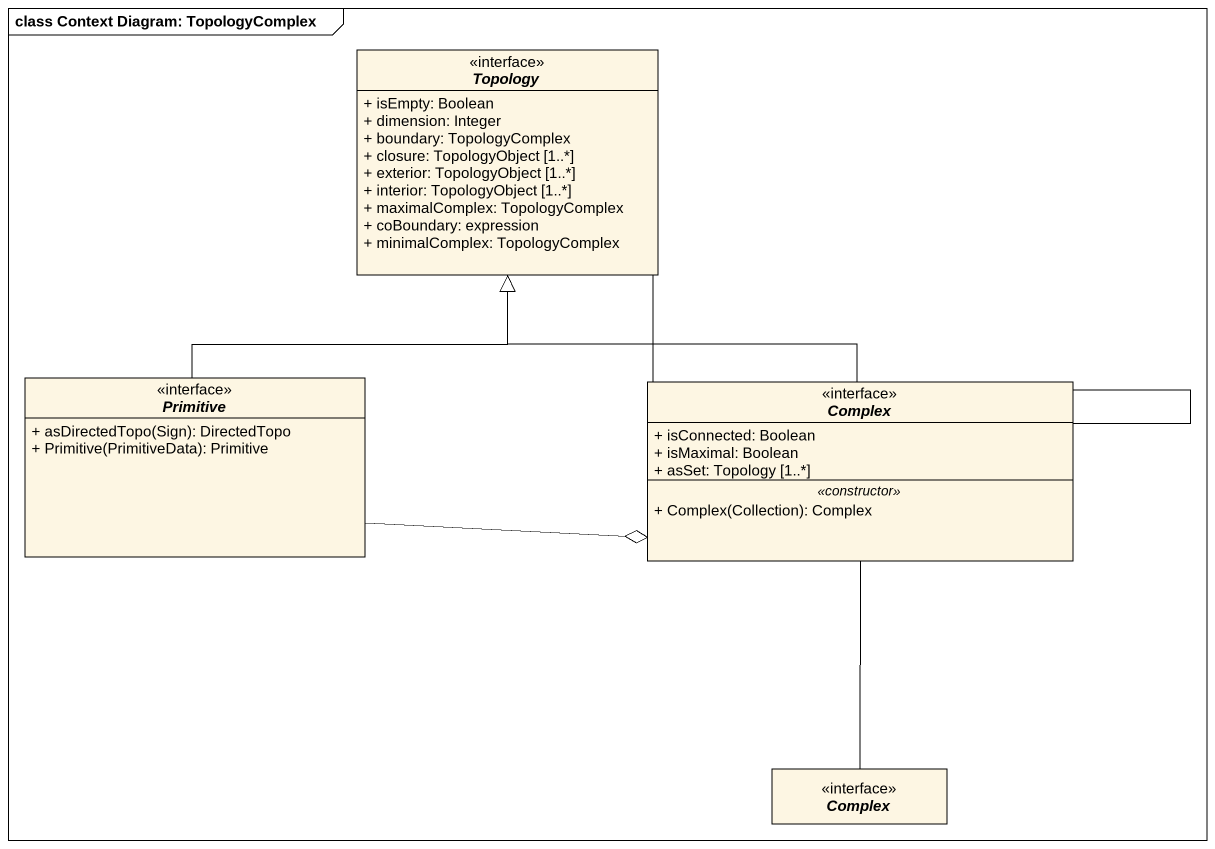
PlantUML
@startuml
mainframe class Context Diagram: TopologyComplex
hide circle
hide empty members
skinparam classAttributeIconSize 0
interface Topology {
  + isEmpty: Boolean
  + dimension: Integer
  + boundary: TopologyComplex
  + closure: TopologyObject [1..*]
  + exterior: TopologyObject [1..*]
  + interior: TopologyObject [1..*]
  + maximalComplex: TopologyComplex
  + coBoundary: expression
  + minimalComplex: TopologyComplex
}
interface Primitive {
  + asDirectedTopo(Sign): DirectedTopo
  + Primitive(PrimitiveData): Primitive
}
interface Complex {
  + isConnected: Boolean
  + isMaximal: Boolean
  + asSet: Topology [1..*]
  .. <<constructor>> ..
  + Complex(Collection): Complex
}
interface "Complex" as Complex_2
Topology -- Complex
Primitive -up-|> Topology
Primitive -right-o Complex
Complex -up-|> Topology
Complex -- Complex
Complex -- Complex_2
@enduml
